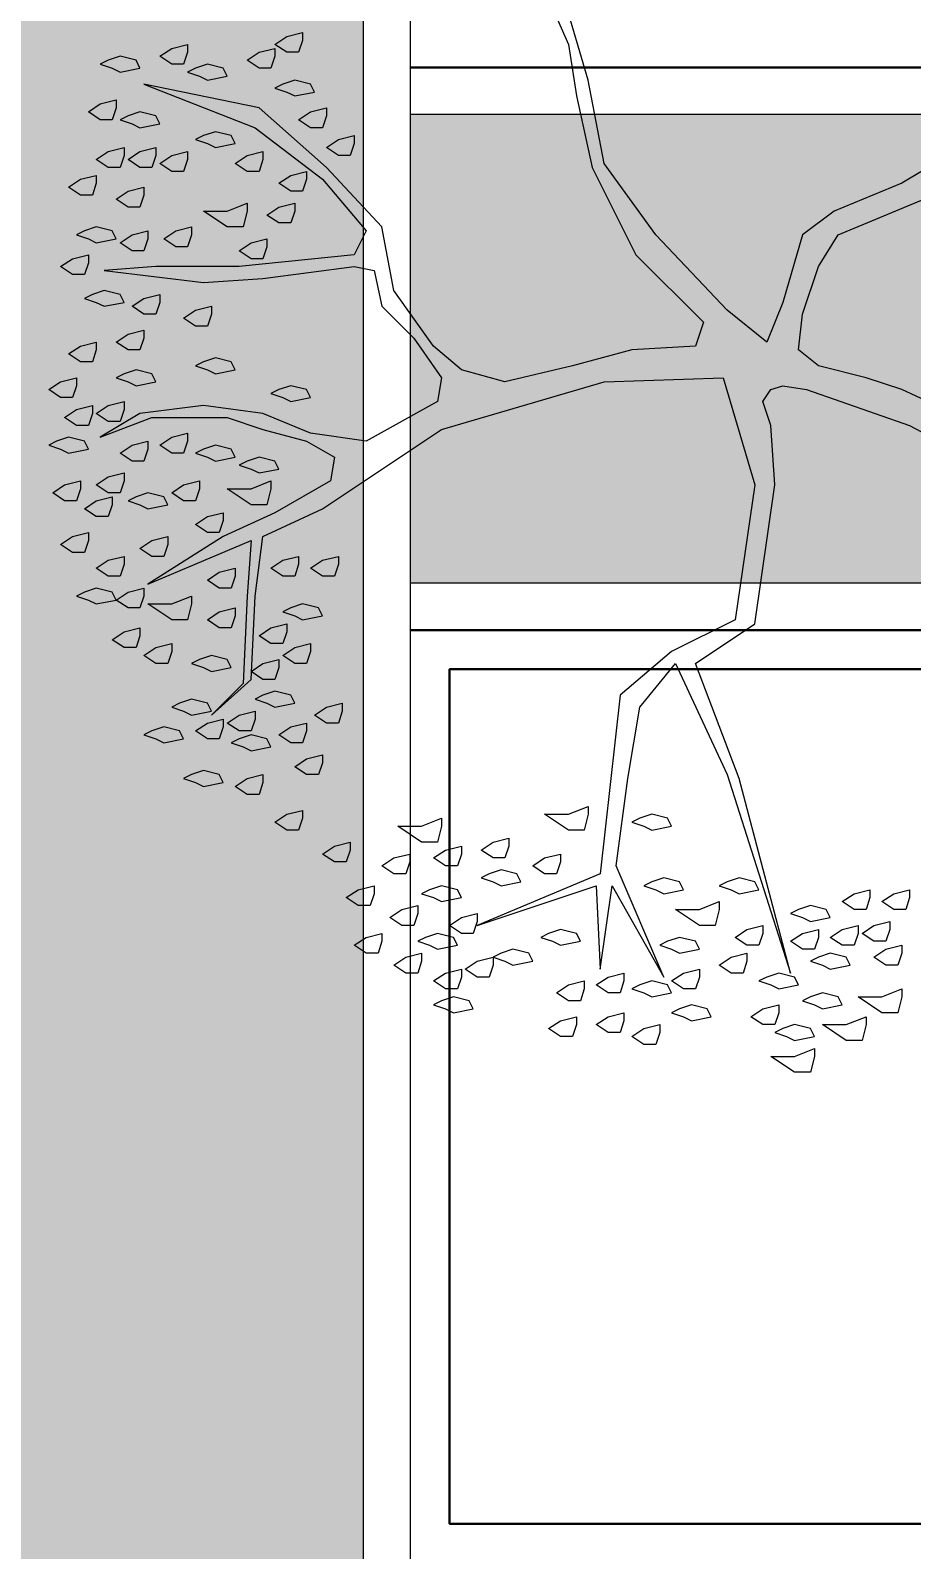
# Model space of a CAD drawing. Header units: millimetres. Extents: x 3006 to 6000, y 1661 to 3774.
# Drawn here: x 4733.035 to 4735.291, y 1900.518 to 1904.406 of the extents above; entities that cross this region are included whole.
import ezdxf

# ---------------------------------------------------------------- set-up
doc = ezdxf.new("R2010")
doc.units = ezdxf.units.MM
doc.header["$LTSCALE"] = 10
for name, color, linetype, lineweight in [('.20', 130, 'Continuous', 20), ('.30', 50, 'Continuous', 30), ('COTAS', 230, 'Continuous', 15), ('VEGETACION', 84, 'Continuous', 15)]:
    doc.layers.add(name, color=color, linetype=linetype, lineweight=lineweight)
doc.layers.add('.20 hachura', color=185, linetype='Continuous')
doc.styles.add('Texto Wilian', font='himalaya.ttf')
doc.dimstyles.new('Cota 1-200 Exter WMJ', dxfattribs={"dimtxt": 0.32, "dimasz": 0.13, "dimexe": 0.05, "dimexo": 0.3, "dimgap": 0.03, "dimtad": 1, "dimzin": 1, "dimtxsty": 'Texto Wilian', "dimblk": 'BOXFILLED', "dimcen": 0, "dimclrd": 230, "dimclre": 230, "dimclrt": 104, "dimazin": 0, "dimtfac": 1, "dimtix": 1, "dimtmove": 0, "dimatfit": 3, "dimfxl": 0.4, "dimfxlon": 1, "dimlwd": 20, "dimarcsym": 2})

# ---------------------------------------------------------------- blocks, each defined once
blk = doc.blocks.new('_BoxFilled')
at = {"color": 0, "linetype": 'ByBlock', "lineweight": -2}
blk.add_line((-0.5, 0), (-1, 0), dxfattribs=at)
at = {"color": 0, "linetype": 'ByBlock'}
blk.add_solid([(-0.5, 0.5), (0.5, 0.5), (-0.5, -0.5), (0.5, -0.5)], dxfattribs=at)
blk = doc.blocks.new('*D827')
at = {"layer": 'COTAS', "color": 230, "lineweight": -2, "ltscale": 10, "transparency": 16777216}
for p, q in [((4740.6899, 1932.7725), (4741.1399, 1932.7725)), ((4740.6899, 1832.7489), (4741.1399, 1832.7489))]:
    blk.add_line(p, q, dxfattribs=at)
at = {"layer": 'COTAS', "color": 230, "linetype": 'Continuous', "lineweight": 20, "ltscale": 10, "transparency": 16777216}
blk.add_line((4741.0899, 1832.8789), (4741.0899, 1932.6425), dxfattribs=at)
at = {"layer": 'Defpoints', "color": 0, "ltscale": 10, "transparency": 16777216}
for p in [(4739.9011, 1932.7725), (4741.0899, 1932.7725), (4734.4041, 1832.7489)]:
    blk.add_point(p, dxfattribs=at)
at = {"layer": 'COTAS', "color": 230, "lineweight": 20, "ltscale": 10, "transparency": 16777216, "xscale": 0.13, "yscale": 0.13, "zscale": 0.13}
for p, rotation in [((4741.0899, 1932.7725), 90), ((4741.0899, 1832.7489), 270)]:
    blk.add_blockref('_BoxFilled', p, dxfattribs=dict(at, rotation=rotation))
at = {"layer": 'COTAS', "color": 104, "ltscale": 10, "transparency": 16777216, "insert": (4740.8606, 1882.7607), "char_height": 0.32, "attachment_point": 5, "rotation": 90, "style": 'Texto Wilian'}
blk.add_mtext('100,02', dxfattribs=at)
blk = doc.blocks.new('*D828')
at = {"layer": 'COTAS', "color": 230, "lineweight": -2, "ltscale": 10, "transparency": 16777216}
for p, q in [((4742.1902, 1932.7725), (4742.6402, 1932.7725)), ((4742.1902, 1827.7489), (4742.6402, 1827.7489))]:
    blk.add_line(p, q, dxfattribs=at)
at = {"layer": 'COTAS', "color": 230, "linetype": 'Continuous', "lineweight": 20, "ltscale": 10, "transparency": 16777216}
blk.add_line((4742.5902, 1827.8789), (4742.5902, 1932.6425), dxfattribs=at)
at = {"layer": 'Defpoints', "color": 0, "ltscale": 10, "transparency": 16777216}
for p in [(4739.9011, 1932.7725), (4742.5902, 1932.7725), (4735.1541, 1827.7489)]:
    blk.add_point(p, dxfattribs=at)
at = {"layer": 'COTAS', "color": 230, "lineweight": 20, "ltscale": 10, "transparency": 16777216, "xscale": 0.13, "yscale": 0.13, "zscale": 0.13}
for p, rotation in [((4742.5902, 1932.7725), 90), ((4742.5902, 1827.7489), 270)]:
    blk.add_blockref('_BoxFilled', p, dxfattribs=dict(at, rotation=rotation))
at = {"layer": 'COTAS', "color": 104, "ltscale": 10, "transparency": 16777216, "insert": (4742.3609, 1880.2607), "char_height": 0.32, "attachment_point": 5, "rotation": 90, "style": 'Texto Wilian'}
blk.add_mtext('105,02', dxfattribs=at)
blk = doc.blocks.new('asfgjkosdfgiosdjfg')
at = {"layer": 'VEGETACION'}
for p, q in [((3.9398, 17.8859), (3.7762, 18.4381)), ((3.6944, 18.3972), (3.8376, 18.0699)), ((2.3239, 18.0699), (2.3853, 18.1109)), ((2.3853, 18.1109), (2.4671, 18.1313)), ((2.4671, 18.0904), (2.4466, 18.029)), ((2.4671, 18.1313), (2.4671, 18.0904)), ((1.7307, 18.0086), (1.7921, 18.0495)), ((1.7921, 18.0495), (1.8739, 18.0699)), ((1.8739, 18.029), (1.8534, 17.9677)), ((1.8739, 18.0699), (1.8739, 18.029)), ((2.1807, 17.9881), (2.2421, 18.029)), ((2.2421, 18.029), (2.3239, 18.0495)), ((2.3853, 18.029), (2.3239, 18.0699)), ((2.3239, 18.0495), (2.3239, 18.0086)), ((2.4466, 18.029), (2.3853, 18.029)), ((3.8376, 18.0699), (3.8785, 17.804)), ((1.4648, 17.9881), (1.4239, 17.9677)), ((1.4239, 17.9677), (1.4852, 17.9472)), ((1.5262, 18.0086), (1.4648, 17.9881)), ((1.4852, 17.9472), (1.5262, 17.9268)), ((1.608, 17.9881), (1.5262, 18.0086)), ((1.5262, 17.9268), (1.6284, 17.9472)), ((1.6284, 17.9472), (1.608, 17.9881)), ((1.7921, 17.9677), (1.7307, 18.0086)), ((1.8534, 17.9677), (1.7921, 17.9677)), ((1.9148, 17.9472), (1.8739, 17.9268)), ((1.9762, 17.9677), (1.9148, 17.9472)), ((2.058, 17.9472), (1.9762, 17.9677)), ((2.0784, 17.9063), (2.058, 17.9472)), ((2.2421, 17.9472), (2.1807, 17.9881)), ((2.3034, 17.9472), (2.2421, 17.9472)), ((2.3239, 18.0086), (2.3034, 17.9472)), ((1.6489, 17.8654), (2.2216, 17.6404)), ((2.2421, 17.7427), (1.6489, 17.8654)), ((1.8739, 17.9268), (1.9353, 17.9063)), ((1.9353, 17.9063), (1.9762, 17.8859)), ((1.9762, 17.8859), (2.0784, 17.9063)), ((2.3648, 17.8654), (2.3239, 17.8449)), ((2.4262, 17.8859), (2.3648, 17.8654)), ((2.508, 17.8654), (2.4262, 17.8859)), ((2.5284, 17.8245), (2.508, 17.8654)), ((4.0216, 17.4563), (3.9398, 17.8859)), ((1.4239, 17.7631), (1.5057, 17.7836)), ((1.5057, 17.7836), (1.5057, 17.7427)), ((2.3239, 17.8449), (2.3853, 17.8245)), ((2.3853, 17.8245), (2.4262, 17.804)), ((2.4262, 17.804), (2.5284, 17.8245)), ((3.8785, 17.804), (3.9603, 17.4359)), ((1.3625, 17.7222), (1.4239, 17.7631)), ((1.4239, 17.6813), (1.3625, 17.7222)), ((1.5057, 17.7427), (1.4852, 17.6813)), ((1.5671, 17.7018), (1.5262, 17.6813)), ((1.6284, 17.7222), (1.5671, 17.7018)), ((1.7102, 17.7018), (1.6284, 17.7222)), ((1.7307, 17.6609), (1.7102, 17.7018)), ((2.5898, 17.4359), (2.2421, 17.7427)), ((2.4466, 17.6813), (2.508, 17.7222)), ((2.508, 17.7222), (2.5898, 17.7427)), ((2.5898, 17.7018), (2.5694, 17.6404)), ((2.5898, 17.7427), (2.5898, 17.7018)), ((1.4852, 17.6813), (1.4239, 17.6813)), ((1.5262, 17.6813), (1.5875, 17.6609)), ((1.5875, 17.6609), (1.6284, 17.6404)), ((1.6284, 17.6404), (1.7307, 17.6609)), ((2.0171, 17.6199), (1.9557, 17.5995)), ((2.0989, 17.5995), (2.0171, 17.6199)), ((2.2216, 17.6404), (2.5694, 17.3745)), ((2.508, 17.6404), (2.4466, 17.6813)), ((2.5694, 17.6404), (2.508, 17.6404)), ((1.9557, 17.5995), (1.9148, 17.579)), ((1.9148, 17.579), (1.9762, 17.5586)), ((1.9762, 17.5586), (2.0171, 17.5381)), ((2.0171, 17.5381), (2.1193, 17.5586)), ((2.1193, 17.5586), (2.0989, 17.5995)), ((2.5898, 17.5381), (2.6512, 17.579)), ((2.6512, 17.579), (2.733, 17.5995)), ((2.733, 17.5586), (2.7125, 17.4972)), ((2.733, 17.5995), (2.733, 17.5586)), ((1.4034, 17.4768), (1.4648, 17.5177)), ((1.4648, 17.4359), (1.4034, 17.4768)), ((1.4648, 17.5177), (1.5466, 17.5381)), ((1.5466, 17.4972), (1.5262, 17.4359)), ((1.5466, 17.5381), (1.5466, 17.4972)), ((1.5671, 17.4768), (1.6284, 17.5177)), ((1.6284, 17.4359), (1.5671, 17.4768)), ((1.6284, 17.5177), (1.7102, 17.5381)), ((1.7102, 17.4972), (1.6898, 17.4359)), ((1.7102, 17.5381), (1.7102, 17.4972)), ((1.7307, 17.4563), (1.7921, 17.4972)), ((1.7921, 17.4972), (1.8739, 17.5177)), ((1.8739, 17.4768), (1.8534, 17.4154)), ((1.8739, 17.5177), (1.8739, 17.4768)), ((2.1193, 17.4563), (2.1807, 17.4972)), ((2.1807, 17.4972), (2.2625, 17.5177)), ((2.2625, 17.4768), (2.2421, 17.4154)), ((2.2625, 17.5177), (2.2625, 17.4768)), ((2.6512, 17.4972), (2.5898, 17.5381)), ((2.7125, 17.4972), (2.6512, 17.4972)), ((5.8626, 17.5381), (5.5558, 17.354)), ((1.3216, 17.3745), (1.4034, 17.3949)), ((1.4034, 17.3949), (1.4034, 17.354)), ((1.5262, 17.4359), (1.4648, 17.4359)), ((1.6898, 17.4359), (1.6284, 17.4359)), ((1.7921, 17.4154), (1.7307, 17.4563)), ((1.8534, 17.4154), (1.7921, 17.4154)), ((2.1807, 17.4154), (2.1193, 17.4563)), ((2.2421, 17.4154), (2.1807, 17.4154)), ((2.3443, 17.354), (2.4057, 17.3949)), ((2.4057, 17.3949), (2.4875, 17.4154)), ((2.4875, 17.4154), (2.4875, 17.3745)), ((2.8762, 17.129), (2.5898, 17.4359)), ((3.9603, 17.4359), (4.1853, 16.9859)), ((4.2876, 17.0881), (4.0216, 17.4563)), ((1.2602, 17.3336), (1.3216, 17.3745)), ((1.3216, 17.2927), (1.2602, 17.3336)), ((1.4034, 17.354), (1.383, 17.2927)), ((1.5057, 17.2722), (1.5671, 17.3131)), ((1.5671, 17.3131), (1.6489, 17.3336)), ((1.6489, 17.3336), (1.6489, 17.2927)), ((2.4057, 17.3131), (2.3443, 17.354)), ((2.4671, 17.3131), (2.4057, 17.3131)), ((2.4875, 17.3745), (2.4671, 17.3131)), ((2.5694, 17.3745), (2.7944, 17.1086)), ((5.5558, 17.354), (5.208, 17.2109)), ((1.383, 17.2927), (1.3216, 17.2927)), ((1.5671, 17.2313), (1.5057, 17.2722)), ((1.6284, 17.2313), (1.5671, 17.2313)), ((1.6489, 17.2927), (1.6284, 17.2313)), ((2.0784, 17.2109), (2.1807, 17.2518)), ((2.1807, 17.2518), (2.1807, 17.2109)), ((2.283, 17.1904), (2.3443, 17.2313)), ((2.3443, 17.2313), (2.4262, 17.2518)), ((2.4262, 17.2518), (2.4262, 17.2109)), ((5.2285, 17.0881), (5.7194, 17.2927)), ((1.9557, 17.2109), (2.0784, 17.2109)), ((2.0784, 17.129), (1.9557, 17.2109)), ((2.1807, 17.2109), (2.1603, 17.129)), ((2.3443, 17.1495), (2.283, 17.1904)), ((2.4057, 17.1495), (2.3443, 17.1495)), ((2.4262, 17.2109), (2.4057, 17.1495)), ((5.208, 17.2109), (5.0444, 17.0881)), ((1.3421, 17.1086), (1.3012, 17.0881)), ((1.3012, 17.0881), (1.3625, 17.0677)), ((1.4034, 17.129), (1.3421, 17.1086)), ((1.4852, 17.1086), (1.4034, 17.129)), ((1.5057, 17.0677), (1.4852, 17.1086)), ((1.5262, 17.0472), (1.5875, 17.0881)), ((1.5875, 17.0881), (1.6693, 17.1086)), ((1.6693, 17.1086), (1.6693, 17.0677)), ((1.7512, 17.0677), (1.8125, 17.1086)), ((1.8125, 17.1086), (1.8943, 17.129)), ((1.8943, 17.0881), (1.8739, 17.0268)), ((1.8943, 17.129), (1.8943, 17.0881)), ((2.1603, 17.129), (2.0784, 17.129)), ((2.7944, 17.1086), (2.733, 16.9859)), ((2.9375, 16.8018), (2.8762, 17.129)), ((4.6557, 16.6995), (4.2876, 17.0881)), ((5.0444, 17.0881), (4.9421, 16.7404)), ((5.1262, 16.9245), (5.2285, 17.0881)), ((1.3625, 17.0677), (1.4034, 17.0472)), ((1.4034, 17.0472), (1.5057, 17.0677)), ((1.5875, 17.0063), (1.5262, 17.0472)), ((1.6489, 17.0063), (1.5875, 17.0063)), ((1.6693, 17.0677), (1.6489, 17.0063)), ((1.8125, 17.0268), (1.7512, 17.0677)), ((1.8739, 17.0268), (1.8125, 17.0268)), ((2.1398, 17.0063), (2.2012, 17.0472)), ((2.2012, 16.9654), (2.1398, 17.0063)), ((2.2012, 17.0472), (2.283, 17.0677)), ((2.283, 17.0268), (2.2625, 16.9654)), ((2.283, 17.0677), (2.283, 17.0268)), ((1.2193, 16.9245), (1.2807, 16.9654)), ((1.2807, 16.8836), (1.2193, 16.9245)), ((1.2807, 16.9654), (1.3625, 16.9859)), ((1.3625, 16.9449), (1.3421, 16.8836)), ((1.3625, 16.9859), (1.3625, 16.9449)), ((1.7102, 16.9245), (1.4443, 16.904)), ((2.1398, 16.9245), (1.7102, 16.9245)), ((2.733, 16.9859), (2.1398, 16.9245)), ((2.2625, 16.9654), (2.2012, 16.9654)), ((2.2625, 16.8631), (2.733, 16.9245)), ((2.733, 16.9245), (2.8353, 16.904)), ((4.1853, 16.9859), (4.533, 16.6381)), ((5.0444, 16.679), (5.1262, 16.9245)), ((1.3421, 16.8836), (1.2807, 16.8836)), ((1.4443, 16.904), (1.9557, 16.8427)), ((1.9557, 16.8427), (2.2625, 16.8631)), ((2.8353, 16.904), (2.8762, 16.7199)), ((1.383, 16.7813), (1.3421, 16.7609)), ((1.3421, 16.7609), (1.4034, 16.7404)), ((1.4443, 16.8018), (1.383, 16.7813)), ((1.5262, 16.7813), (1.4443, 16.8018)), ((1.5466, 16.7404), (1.5262, 16.7813)), ((1.5875, 16.7199), (1.6489, 16.7609)), ((1.6489, 16.7609), (1.7307, 16.7813)), ((1.7307, 16.7813), (1.7307, 16.7404)), ((3.1421, 16.5154), (2.9375, 16.8018)), ((1.4034, 16.7404), (1.4443, 16.7199)), ((1.4443, 16.7199), (1.5466, 16.7404)), ((1.6489, 16.679), (1.5875, 16.7199)), ((1.7102, 16.679), (1.6489, 16.679)), ((1.7307, 16.7404), (1.7102, 16.679)), ((1.8534, 16.6586), (1.9148, 16.6995)), ((1.9148, 16.6995), (1.9966, 16.7199)), ((1.9966, 16.679), (1.9762, 16.6177)), ((1.9966, 16.7199), (1.9966, 16.679)), ((2.8762, 16.7199), (3.0398, 16.5563)), ((4.8603, 16.5359), (4.6557, 16.6995)), ((4.9421, 16.7404), (4.8603, 16.5359)), ((5.0239, 16.4949), (5.0444, 16.679)), ((1.9148, 16.6177), (1.8534, 16.6586)), ((1.9762, 16.6177), (1.9148, 16.6177)), ((4.533, 16.6381), (4.4921, 16.5154)), ((1.3216, 16.5154), (1.4034, 16.5359)), ((1.4034, 16.5359), (1.4034, 16.4949)), ((1.5057, 16.5359), (1.5671, 16.5768)), ((1.5671, 16.4949), (1.5057, 16.5359)), ((1.5671, 16.5768), (1.6489, 16.5972)), ((1.6489, 16.5563), (1.6284, 16.4949)), ((1.6489, 16.5972), (1.6489, 16.5563)), ((3.0398, 16.5563), (3.183, 16.3518)), ((1.2602, 16.4745), (1.3216, 16.5154)), ((1.3216, 16.4336), (1.2602, 16.4745)), ((1.4034, 16.4949), (1.383, 16.4336)), ((1.6284, 16.4949), (1.5671, 16.4949)), ((2.0171, 16.454), (1.9557, 16.4336)), ((2.0989, 16.4336), (2.0171, 16.454)), ((3.2853, 16.3927), (3.1421, 16.5154)), ((4.1648, 16.4949), (3.858, 16.4131)), ((4.4921, 16.5154), (4.1648, 16.4949)), ((5.1262, 16.4131), (5.0239, 16.4949)), ((1.383, 16.4336), (1.3216, 16.4336)), ((1.5466, 16.3722), (1.5057, 16.3518)), ((1.608, 16.3927), (1.5466, 16.3722)), ((1.6898, 16.3722), (1.608, 16.3927)), ((1.7102, 16.3313), (1.6898, 16.3722)), ((1.9557, 16.4336), (1.9148, 16.4131)), ((1.9148, 16.4131), (1.9762, 16.3927)), ((1.9762, 16.3927), (2.0171, 16.3722)), ((2.0171, 16.3722), (2.1193, 16.3927)), ((2.1193, 16.3927), (2.0989, 16.4336)), ((3.5103, 16.3313), (3.2853, 16.3927)), ((3.858, 16.4131), (3.5103, 16.3313)), ((5.3717, 16.3518), (5.1262, 16.4131)), ((1.158, 16.2904), (1.2193, 16.3313)), ((1.2193, 16.2495), (1.158, 16.2904)), ((1.2193, 16.3313), (1.3012, 16.3518)), ((1.3012, 16.3109), (1.2807, 16.2495)), ((1.3012, 16.3518), (1.3012, 16.3109)), ((1.5057, 16.3518), (1.5671, 16.3313)), ((1.5671, 16.3313), (1.608, 16.3109)), ((1.608, 16.3109), (1.7102, 16.3313)), ((2.3443, 16.2904), (2.3034, 16.2699)), ((2.4057, 16.3109), (2.3443, 16.2904)), ((2.4875, 16.2904), (2.4057, 16.3109)), ((2.508, 16.2495), (2.4875, 16.2904)), ((3.183, 16.3518), (3.1625, 16.229)), ((3.183, 16.0859), (4.0216, 16.3313)), ((4.0216, 16.3313), (4.6353, 16.3518)), ((4.6353, 16.3518), (4.7989, 15.7995)), ((4.8398, 16.229), (4.8808, 16.2904)), ((4.8808, 16.2904), (4.9421, 16.3109)), ((4.9421, 16.3109), (5.0648, 16.2904)), ((5.0648, 16.2904), (5.5967, 16.1063)), ((5.5558, 16.2904), (5.3717, 16.3518)), ((5.8217, 16.1677), (5.5558, 16.2904)), ((1.2807, 16.2495), (1.2193, 16.2495)), ((1.3012, 16.1881), (1.383, 16.2086)), ((1.383, 16.2086), (1.383, 16.1677)), ((1.4034, 16.1677), (1.4648, 16.2086)), ((1.4648, 16.2086), (1.5466, 16.229)), ((1.5466, 16.229), (1.5466, 16.1881)), ((1.9557, 16.2086), (1.6284, 16.1677)), ((2.2625, 16.1677), (1.9557, 16.2086)), ((2.3034, 16.2699), (2.3648, 16.2495)), ((2.3648, 16.2495), (2.4057, 16.229)), ((2.4057, 16.229), (2.508, 16.2495)), ((3.1625, 16.229), (2.7944, 16.0245)), ((4.8808, 16.1063), (4.8398, 16.229)), ((1.2398, 16.1472), (1.3012, 16.1881)), ((1.3012, 16.1063), (1.2398, 16.1472)), ((1.383, 16.1677), (1.3625, 16.1063)), ((1.4648, 16.1268), (1.4034, 16.1677)), ((1.6284, 16.1677), (1.4239, 16.0449)), ((1.4239, 16.0449), (1.6898, 16.1472)), ((1.5466, 16.1881), (1.5262, 16.1268)), ((1.6898, 16.1472), (2.0784, 16.1472)), ((2.0784, 16.1472), (2.2625, 16.0859)), ((2.508, 16.0654), (2.2625, 16.1677)), ((1.3625, 16.1063), (1.3012, 16.1063)), ((1.5262, 16.1268), (1.4648, 16.1268)), ((1.7921, 16.0449), (1.8739, 16.0654)), ((1.8739, 16.0654), (1.8739, 16.0245)), ((2.2625, 16.0859), (2.4875, 16.0245)), ((2.7944, 16.0245), (2.508, 16.0654)), ((2.5694, 15.6768), (3.183, 16.0859)), ((4.9012, 15.7995), (4.8808, 16.1063)), ((5.5967, 16.1063), (5.9035, 15.9427)), ((1.1989, 16.0245), (1.158, 16.004)), ((1.158, 16.004), (1.2193, 15.9836)), ((1.2602, 16.0449), (1.1989, 16.0245)), ((1.2193, 15.9836), (1.2602, 15.9631)), ((1.3421, 16.0245), (1.2602, 16.0449)), ((1.2602, 15.9631), (1.3625, 15.9836)), ((1.3625, 15.9836), (1.3421, 16.0245)), ((1.5262, 15.9631), (1.5875, 16.004)), ((1.5875, 16.004), (1.6693, 16.0245)), ((1.6693, 15.9836), (1.6489, 15.9222)), ((1.6693, 16.0245), (1.6693, 15.9836)), ((1.7307, 16.004), (1.7921, 16.0449)), ((1.7921, 15.9631), (1.7307, 16.004)), ((1.8739, 16.0245), (1.8534, 15.9631)), ((1.9557, 15.9836), (1.9148, 15.9631)), ((2.0171, 16.004), (1.9557, 15.9836)), ((2.0989, 15.9836), (2.0171, 16.004)), ((2.1193, 15.9427), (2.0989, 15.9836)), ((2.4875, 16.0245), (2.6307, 15.9427)), ((1.5875, 15.9222), (1.5262, 15.9631)), ((1.6489, 15.9222), (1.5875, 15.9222)), ((1.8534, 15.9631), (1.7921, 15.9631)), ((1.9148, 15.9631), (1.9762, 15.9427)), ((1.9762, 15.9427), (2.0171, 15.9222)), ((2.0171, 15.9222), (2.1193, 15.9427)), ((2.1807, 15.9222), (2.1398, 15.9018)), ((2.1398, 15.9018), (2.2012, 15.8813)), ((2.2421, 15.9427), (2.1807, 15.9222)), ((2.3239, 15.9222), (2.2421, 15.9427)), ((2.3443, 15.8813), (2.3239, 15.9222)), ((2.6307, 15.9427), (2.6103, 15.8199)), ((1.2398, 15.7995), (1.3216, 15.8199)), ((1.3216, 15.8199), (1.3216, 15.779)), ((1.4034, 15.7995), (1.4648, 15.8404)), ((1.4648, 15.8404), (1.5466, 15.8609)), ((1.5466, 15.8199), (1.5262, 15.7586)), ((1.5466, 15.8609), (1.5466, 15.8199)), ((1.8534, 15.7995), (1.9353, 15.8199)), ((1.9353, 15.8199), (1.9353, 15.779)), ((2.2012, 15.8813), (2.2421, 15.8609)), ((2.2012, 15.779), (2.3034, 15.8199)), ((2.2421, 15.8609), (2.3443, 15.8813)), ((2.3034, 15.8199), (2.3034, 15.779)), ((2.6103, 15.8199), (2.3239, 15.6563)), ((1.1784, 15.7586), (1.2398, 15.7995)), ((1.2398, 15.7177), (1.1784, 15.7586)), ((1.3216, 15.779), (1.3012, 15.7177)), ((1.4648, 15.7586), (1.4034, 15.7995)), ((1.5262, 15.7586), (1.4648, 15.7586)), ((1.6693, 15.7586), (1.608, 15.7381)), ((1.7512, 15.7381), (1.6693, 15.7586)), ((1.7921, 15.7586), (1.8534, 15.7995)), ((1.8534, 15.7177), (1.7921, 15.7586)), ((1.9353, 15.779), (1.9148, 15.7177)), ((2.0784, 15.779), (2.2012, 15.779)), ((2.2012, 15.6972), (2.0784, 15.779)), ((2.3034, 15.779), (2.283, 15.6972)), ((4.7989, 15.7995), (4.6967, 15.104)), ((4.7989, 15.0836), (4.9012, 15.7995)), ((1.3012, 15.7177), (1.2398, 15.7177)), ((1.3421, 15.6768), (1.4034, 15.7177)), ((1.4034, 15.6359), (1.3421, 15.6768)), ((1.4034, 15.7177), (1.4852, 15.7381)), ((1.4852, 15.6972), (1.4648, 15.6359)), ((1.4852, 15.7381), (1.4852, 15.6972)), ((1.608, 15.7381), (1.5671, 15.7177)), ((1.5671, 15.7177), (1.6284, 15.6972)), ((1.6284, 15.6972), (1.6693, 15.6768)), ((1.6693, 15.6768), (1.7716, 15.6972)), ((1.7716, 15.6972), (1.7512, 15.7381)), ((1.9148, 15.7177), (1.8534, 15.7177)), ((2.283, 15.6972), (2.2012, 15.6972)), ((2.2625, 15.5336), (2.5694, 15.6768)), ((1.4648, 15.6359), (1.4034, 15.6359)), ((1.9148, 15.5949), (1.9762, 15.6359)), ((1.9762, 15.554), (1.9148, 15.5949)), ((1.9762, 15.6359), (2.058, 15.6563)), ((2.058, 15.6154), (2.0375, 15.554)), ((2.3239, 15.6563), (2.058, 15.5336)), ((2.058, 15.6563), (2.058, 15.6154)), ((1.2193, 15.4927), (1.2807, 15.5336)), ((1.2807, 15.5336), (1.3625, 15.554)), ((1.3625, 15.5131), (1.3421, 15.4518)), ((1.3625, 15.554), (1.3625, 15.5131)), ((1.6284, 15.4722), (1.6898, 15.5131)), ((2.058, 15.5336), (1.6693, 15.2881)), ((1.6693, 15.2881), (2.2012, 15.5131)), ((1.6898, 15.5131), (1.7716, 15.5336)), ((1.7716, 15.5336), (1.7716, 15.4927)), ((2.0375, 15.554), (1.9762, 15.554)), ((2.2012, 15.5131), (2.1807, 15.2268)), ((2.2216, 15.2268), (2.2625, 15.5336)), ((1.2807, 15.4518), (1.2193, 15.4927)), ((1.3421, 15.4518), (1.2807, 15.4518)), ((1.4648, 15.4109), (1.5466, 15.4313)), ((1.5466, 15.4313), (1.5466, 15.3904)), ((1.6898, 15.4313), (1.6284, 15.4722)), ((1.7512, 15.4313), (1.6898, 15.4313)), ((1.7716, 15.4927), (1.7512, 15.4313)), ((2.3648, 15.4109), (2.4466, 15.4313)), ((2.4466, 15.4313), (2.4466, 15.3904)), ((2.5694, 15.4109), (2.6512, 15.4313)), ((2.6512, 15.4313), (2.6512, 15.3904)), ((1.4034, 15.3699), (1.4648, 15.4109)), ((1.4648, 15.329), (1.4034, 15.3699)), ((1.5466, 15.3904), (1.5262, 15.329)), ((1.9762, 15.3086), (2.0375, 15.3495)), ((2.0375, 15.3495), (2.1193, 15.3699)), ((2.1193, 15.3699), (2.1193, 15.329)), ((2.3034, 15.3699), (2.3648, 15.4109)), ((2.3648, 15.329), (2.3034, 15.3699)), ((2.4466, 15.3904), (2.4262, 15.329)), ((2.508, 15.3699), (2.5694, 15.4109)), ((2.5694, 15.329), (2.508, 15.3699)), ((2.6512, 15.3904), (2.6307, 15.329)), ((1.5262, 15.329), (1.4648, 15.329)), ((2.0375, 15.2677), (1.9762, 15.3086)), ((2.1193, 15.329), (2.0989, 15.2677)), ((2.4262, 15.329), (2.3648, 15.329)), ((2.6307, 15.329), (2.5694, 15.329)), ((1.3421, 15.2472), (1.3012, 15.2268)), ((1.3012, 15.2268), (1.3625, 15.2063)), ((1.4034, 15.2677), (1.3421, 15.2472)), ((1.3625, 15.2063), (1.4034, 15.1859)), ((1.4852, 15.2472), (1.4034, 15.2677)), ((1.4034, 15.1859), (1.5057, 15.2063)), ((1.5057, 15.2063), (1.4852, 15.2472)), ((1.5057, 15.2063), (1.5671, 15.2472)), ((1.5671, 15.1654), (1.5057, 15.2063)), ((1.5671, 15.2472), (1.6489, 15.2677)), ((1.6489, 15.2268), (1.6284, 15.1654)), ((1.6489, 15.2677), (1.6489, 15.2268)), ((1.7921, 15.1859), (1.8943, 15.2268)), ((1.8943, 15.2268), (1.8943, 15.1859)), ((2.0989, 15.2677), (2.0375, 15.2677)), ((2.1807, 15.2268), (2.1603, 14.7768)), ((2.2012, 14.7972), (2.2216, 15.2268)), ((1.6284, 15.1654), (1.5671, 15.1654)), ((1.7921, 15.104), (1.6693, 15.1859)), ((1.6693, 15.1859), (1.7921, 15.1859)), ((1.8943, 15.1859), (1.8739, 15.104)), ((1.9762, 15.104), (2.0375, 15.145)), ((2.0375, 15.145), (2.1193, 15.1654)), ((2.1193, 15.1245), (2.0989, 15.0631)), ((2.1193, 15.1654), (2.1193, 15.1245)), ((2.4057, 15.1654), (2.3648, 15.145)), ((2.3648, 15.145), (2.4262, 15.1245)), ((2.4671, 15.1859), (2.4057, 15.1654)), ((2.4262, 15.1245), (2.4671, 15.104)), ((2.5489, 15.1654), (2.4671, 15.1859)), ((2.4671, 15.104), (2.5694, 15.1245)), ((2.5694, 15.1245), (2.5489, 15.1654)), ((1.4852, 15.0018), (1.5466, 15.0427)), ((1.5466, 15.0427), (1.6284, 15.0631)), ((1.6284, 15.0631), (1.6284, 15.0222)), ((1.8739, 15.104), (1.7921, 15.104)), ((2.0375, 15.0631), (1.9762, 15.104)), ((2.0989, 15.0631), (2.0375, 15.0631)), ((2.2421, 15.0222), (2.3034, 15.0631)), ((2.3034, 15.0631), (2.3853, 15.0836)), ((2.3853, 15.0427), (2.3648, 14.9813)), ((2.3853, 15.0836), (2.3853, 15.0427)), ((4.6967, 15.104), (4.3694, 14.9404)), ((4.4921, 14.879), (4.7989, 15.0836)), ((1.5466, 14.9609), (1.4852, 15.0018)), ((1.608, 14.9609), (1.5466, 14.9609)), ((1.6284, 15.0222), (1.608, 14.9609)), ((1.6489, 14.92), (1.7102, 14.9609)), ((1.7102, 14.9609), (1.7921, 14.9813)), ((1.7921, 14.9813), (1.7921, 14.9404)), ((2.3034, 14.9813), (2.2421, 15.0222)), ((2.3648, 14.9813), (2.3034, 14.9813)), ((2.3648, 14.92), (2.4262, 14.9609)), ((2.4262, 14.9609), (2.508, 14.9813)), ((2.508, 14.9813), (2.508, 14.9404)), ((1.7102, 14.879), (1.6489, 14.92)), ((1.7716, 14.879), (1.7102, 14.879)), ((1.7921, 14.9404), (1.7716, 14.879)), ((1.9353, 14.8995), (1.8943, 14.879)), ((1.8943, 14.879), (1.9557, 14.8586)), ((1.9966, 14.92), (1.9353, 14.8995)), ((2.0784, 14.8995), (1.9966, 14.92)), ((2.0989, 14.8586), (2.0784, 14.8995)), ((2.2012, 14.8381), (2.2625, 14.879)), ((2.2625, 14.879), (2.3443, 14.8995)), ((2.3443, 14.8995), (2.3443, 14.8586)), ((2.4262, 14.879), (2.3648, 14.92)), ((2.4875, 14.879), (2.4262, 14.879)), ((2.508, 14.9404), (2.4875, 14.879)), ((4.3694, 14.9404), (4.1035, 14.7154)), ((4.2057, 14.654), (4.3898, 14.879)), ((4.3898, 14.879), (4.6557, 14.3063)), ((4.7171, 14.2859), (4.4921, 14.879)), ((1.9557, 14.8586), (1.9966, 14.8381)), ((1.9966, 14.8381), (2.0989, 14.8586)), ((2.2625, 14.7972), (2.2012, 14.8381)), ((2.3443, 14.8586), (2.3239, 14.7972)), ((1.9966, 14.6131), (2.2012, 14.7972)), ((2.1603, 14.7768), (1.9966, 14.6131)), ((2.3239, 14.7972), (2.2625, 14.7972)), ((2.3239, 14.7359), (2.2625, 14.7154)), ((2.4057, 14.7154), (2.3239, 14.7359)), ((1.833, 14.6745), (1.7921, 14.654)), ((1.7921, 14.654), (1.8534, 14.6336)), ((1.8943, 14.695), (1.833, 14.6745)), ((1.9762, 14.6745), (1.8943, 14.695)), ((1.9966, 14.6336), (1.9762, 14.6745)), ((2.2625, 14.7154), (2.2216, 14.695)), ((2.2216, 14.695), (2.283, 14.6745)), ((2.283, 14.6745), (2.3239, 14.654)), ((2.3239, 14.654), (2.4262, 14.6745)), ((2.4262, 14.6745), (2.4057, 14.7154)), ((2.5284, 14.6131), (2.5898, 14.654)), ((2.5898, 14.654), (2.6716, 14.6745)), ((2.6716, 14.6745), (2.6716, 14.6336)), ((4.1035, 14.7154), (4.0012, 13.795)), ((4.1444, 14.2859), (4.2057, 14.654)), ((1.8534, 14.6336), (1.8943, 14.6131)), ((1.8943, 14.6131), (1.9966, 14.6336)), ((1.9148, 14.5313), (1.9762, 14.5722)), ((1.9762, 14.5722), (2.058, 14.5927)), ((2.058, 14.5927), (2.058, 14.5518)), ((2.0784, 14.5722), (2.1398, 14.6131)), ((2.1398, 14.5313), (2.0784, 14.5722)), ((2.1398, 14.6131), (2.2216, 14.6336)), ((2.2216, 14.5927), (2.2012, 14.5313)), ((2.2216, 14.6336), (2.2216, 14.5927)), ((2.4057, 14.5518), (2.4875, 14.5722)), ((2.4875, 14.5722), (2.4875, 14.5313)), ((2.5898, 14.5722), (2.5284, 14.6131)), ((2.6512, 14.5722), (2.5898, 14.5722)), ((2.6716, 14.6336), (2.6512, 14.5722)), ((1.6898, 14.5313), (1.6489, 14.5109)), ((1.6489, 14.5109), (1.7102, 14.4904)), ((1.7512, 14.5518), (1.6898, 14.5313)), ((1.7102, 14.4904), (1.7512, 14.47)), ((1.833, 14.5313), (1.7512, 14.5518)), ((1.7512, 14.47), (1.8534, 14.4904)), ((1.8534, 14.4904), (1.833, 14.5313)), ((1.9762, 14.4904), (1.9148, 14.5313)), ((2.0375, 14.4904), (1.9762, 14.4904)), ((2.058, 14.5518), (2.0375, 14.4904)), ((2.1398, 14.4904), (2.0989, 14.47)), ((2.2012, 14.5313), (2.1398, 14.5313)), ((2.2012, 14.5109), (2.1398, 14.4904)), ((2.283, 14.4904), (2.2012, 14.5109)), ((2.3034, 14.4495), (2.283, 14.4904)), ((2.3443, 14.5109), (2.4057, 14.5518)), ((2.4057, 14.47), (2.3443, 14.5109)), ((2.4875, 14.5313), (2.4671, 14.47)), ((2.0989, 14.47), (2.1603, 14.4495)), ((2.1603, 14.4495), (2.2012, 14.429)), ((2.2012, 14.429), (2.3034, 14.4495)), ((2.4671, 14.47), (2.4057, 14.47)), ((2.4875, 14.3881), (2.5694, 14.4086)), ((2.5694, 14.4086), (2.5694, 14.3677)), ((2.4262, 14.3472), (2.4875, 14.3881)), ((2.4875, 14.3063), (2.4262, 14.3472)), ((2.5694, 14.3677), (2.5489, 14.3063)), ((1.8943, 14.3063), (1.8534, 14.2859)), ((1.8534, 14.2859), (1.9148, 14.2654)), ((1.9557, 14.3268), (1.8943, 14.3063)), ((1.9148, 14.2654), (1.9557, 14.245)), ((2.0375, 14.3063), (1.9557, 14.3268)), ((1.9557, 14.245), (2.058, 14.2654)), ((2.058, 14.2654), (2.0375, 14.3063)), ((2.1193, 14.245), (2.1807, 14.2859)), ((2.1807, 14.2859), (2.2625, 14.3063)), ((2.2625, 14.2654), (2.2421, 14.204)), ((2.2625, 14.3063), (2.2625, 14.2654)), ((2.5489, 14.3063), (2.4875, 14.3063)), ((4.083, 13.8359), (4.1444, 14.2859)), ((4.6557, 14.3063), (4.983, 13.2836)), ((4.983, 13.2836), (4.7171, 14.2859)), ((2.1807, 14.204), (2.1193, 14.245)), ((2.2421, 14.204), (2.1807, 14.204)), ((2.3239, 14.0609), (2.3853, 14.1018)), ((2.3853, 14.1018), (2.4671, 14.1222)), ((2.4671, 14.1222), (2.4671, 14.0813)), ((3.7148, 14.1018), (3.8376, 14.1018)), ((3.8376, 14.02), (3.7148, 14.1018)), ((3.8376, 14.1018), (3.9398, 14.1427)), ((3.9398, 14.1018), (3.9194, 14.02)), ((3.9398, 14.1427), (3.9398, 14.1018)), ((4.2671, 14.1018), (4.2057, 14.0813)), ((4.3489, 14.0813), (4.2671, 14.1018)), ((2.3853, 14.02), (2.3239, 14.0609)), ((2.4466, 14.02), (2.3853, 14.02)), ((2.4671, 14.0813), (2.4466, 14.02)), ((2.958, 14.0404), (3.0807, 14.0404)), ((3.0807, 13.9586), (2.958, 14.0404)), ((3.0807, 14.0404), (3.183, 14.0813)), ((3.183, 14.0404), (3.1625, 13.9586)), ((3.183, 14.0813), (3.183, 14.0404)), ((3.9194, 14.02), (3.8376, 14.02)), ((4.2057, 14.0813), (4.1648, 14.0609)), ((4.1648, 14.0609), (4.2262, 14.0404)), ((4.2262, 14.0404), (4.2671, 14.02)), ((4.2671, 14.02), (4.3694, 14.0404)), ((4.3694, 14.0404), (4.3489, 14.0813)), ((2.5694, 13.8972), (2.6307, 13.9381)), ((2.6307, 13.9381), (2.7125, 13.9586)), ((2.7125, 13.9586), (2.7125, 13.9177)), ((3.1625, 13.9586), (3.0807, 13.9586)), ((3.2035, 13.9177), (3.2853, 13.9381)), ((3.2853, 13.9381), (3.2853, 13.8972)), ((3.3875, 13.9177), (3.4489, 13.9586)), ((3.4489, 13.9586), (3.5307, 13.979)), ((3.5307, 13.9381), (3.5103, 13.8768)), ((3.5307, 13.979), (3.5307, 13.9381)), ((2.6307, 13.8563), (2.5694, 13.8972)), ((2.7125, 13.9177), (2.6921, 13.8563)), ((2.8762, 13.8359), (2.9375, 13.8768)), ((2.9375, 13.8768), (3.0194, 13.8972)), ((3.0194, 13.8972), (3.0194, 13.8563)), ((3.1421, 13.8768), (3.2035, 13.9177)), ((3.2035, 13.8359), (3.1421, 13.8768)), ((3.2853, 13.8972), (3.2648, 13.8359)), ((3.4489, 13.8768), (3.3875, 13.9177)), ((3.5103, 13.8768), (3.4489, 13.8768)), ((3.6535, 13.8359), (3.7148, 13.8768)), ((3.7148, 13.8768), (3.7966, 13.8972)), ((3.7966, 13.8972), (3.7966, 13.8563)), ((2.6921, 13.8563), (2.6307, 13.8563)), ((2.9375, 13.795), (2.8762, 13.8359)), ((2.9989, 13.795), (2.9375, 13.795)), ((3.0194, 13.8563), (2.9989, 13.795)), ((3.2648, 13.8359), (3.2035, 13.8359)), ((4.0012, 13.795), (3.3671, 13.529)), ((3.4285, 13.795), (3.3875, 13.7745)), ((3.4898, 13.8154), (3.4285, 13.795)), ((3.5716, 13.795), (3.4898, 13.8154)), ((3.5921, 13.754), (3.5716, 13.795)), ((3.7148, 13.795), (3.6535, 13.8359)), ((3.7762, 13.795), (3.7148, 13.795)), ((3.7966, 13.8563), (3.7762, 13.795)), ((4.3285, 13.2631), (4.083, 13.8359)), ((2.6921, 13.6722), (2.7534, 13.7131)), ((2.7534, 13.7131), (2.8353, 13.7336)), ((2.8353, 13.7336), (2.8353, 13.6927)), ((3.1216, 13.7131), (3.0807, 13.6927)), ((3.183, 13.7336), (3.1216, 13.7131)), ((3.2648, 13.7131), (3.183, 13.7336)), ((3.2853, 13.6722), (3.2648, 13.7131)), ((3.3671, 13.529), (3.9807, 13.7336)), ((3.3875, 13.7745), (3.4489, 13.754)), ((3.4489, 13.754), (3.4898, 13.7336)), ((3.4898, 13.7336), (3.5921, 13.754)), ((3.9807, 13.7336), (4.0012, 13.304)), ((4.0012, 13.304), (4.0626, 13.7336)), ((4.0626, 13.7336), (4.3285, 13.2631)), ((4.2671, 13.754), (4.2262, 13.7336)), ((4.2262, 13.7336), (4.2876, 13.7131)), ((4.3285, 13.7745), (4.2671, 13.754)), ((4.2876, 13.7131), (4.3285, 13.6927)), ((4.4103, 13.754), (4.3285, 13.7745)), ((4.3285, 13.6927), (4.4307, 13.7131)), ((4.4307, 13.7131), (4.4103, 13.754)), ((4.6557, 13.754), (4.6148, 13.7336)), ((4.6148, 13.7336), (4.6762, 13.7131)), ((4.7171, 13.7745), (4.6557, 13.754)), ((4.6762, 13.7131), (4.7171, 13.6927)), ((4.7989, 13.754), (4.7171, 13.7745)), ((4.7171, 13.6927), (4.8194, 13.7131)), ((4.8194, 13.7131), (4.7989, 13.754)), ((5.3103, 13.6927), (5.3921, 13.7131)), ((5.3921, 13.7131), (5.3921, 13.6722)), ((5.5149, 13.6927), (5.5967, 13.7131)), ((5.5967, 13.7131), (5.5967, 13.6722)), ((2.7534, 13.6313), (2.6921, 13.6722)), ((2.8148, 13.6313), (2.7534, 13.6313)), ((2.8353, 13.6927), (2.8148, 13.6313)), ((2.9785, 13.6109), (3.0603, 13.6313)), ((3.0603, 13.6313), (3.0603, 13.5904)), ((3.0807, 13.6927), (3.1421, 13.6722)), ((3.1421, 13.6722), (3.183, 13.6518)), ((3.183, 13.6518), (3.2853, 13.6722)), ((4.5126, 13.6109), (4.6148, 13.6518)), ((4.6148, 13.6518), (4.6148, 13.6109)), ((5.0853, 13.6313), (5.0239, 13.6109)), ((5.1671, 13.6109), (5.0853, 13.6313)), ((5.2489, 13.6518), (5.3103, 13.6927)), ((5.3103, 13.6109), (5.2489, 13.6518)), ((5.3921, 13.6722), (5.3717, 13.6109)), ((5.4535, 13.6518), (5.5149, 13.6927)), ((5.5149, 13.6109), (5.4535, 13.6518)), ((5.5967, 13.6722), (5.5762, 13.6109)), ((2.9171, 13.57), (2.9785, 13.6109)), ((2.9785, 13.529), (2.9171, 13.57)), ((3.0603, 13.5904), (3.0398, 13.529)), ((3.2239, 13.529), (3.2853, 13.57)), ((3.2853, 13.57), (3.3671, 13.5904)), ((3.3671, 13.5495), (3.3466, 13.4881)), ((3.3671, 13.5904), (3.3671, 13.5495)), ((4.3898, 13.6109), (4.5126, 13.6109)), ((4.5126, 13.529), (4.3898, 13.6109)), ((4.6148, 13.6109), (4.5944, 13.529)), ((5.0239, 13.6109), (4.983, 13.5904)), ((4.983, 13.5904), (5.0444, 13.57)), ((5.0444, 13.57), (5.0853, 13.5495)), ((5.0853, 13.5495), (5.1876, 13.57)), ((5.1876, 13.57), (5.1671, 13.6109)), ((5.3717, 13.6109), (5.3103, 13.6109)), ((5.4126, 13.529), (5.4944, 13.5495)), ((5.4944, 13.5495), (5.4944, 13.5086)), ((5.5762, 13.6109), (5.5149, 13.6109)), ((2.733, 13.4268), (2.7944, 13.4677)), ((2.7944, 13.4677), (2.8762, 13.4881)), ((2.8762, 13.4881), (2.8762, 13.4472)), ((3.0398, 13.529), (2.9785, 13.529)), ((3.1012, 13.4677), (3.0603, 13.4472)), ((3.1625, 13.4881), (3.1012, 13.4677)), ((3.2444, 13.4677), (3.1625, 13.4881)), ((3.2853, 13.4881), (3.2239, 13.529)), ((3.2648, 13.4268), (3.2444, 13.4677)), ((3.3466, 13.4881), (3.2853, 13.4881)), ((3.7353, 13.4881), (3.6944, 13.4677)), ((3.6944, 13.4677), (3.7557, 13.4472)), ((3.7966, 13.5086), (3.7353, 13.4881)), ((3.8785, 13.4881), (3.7966, 13.5086)), ((3.8989, 13.4472), (3.8785, 13.4881)), ((4.4103, 13.4677), (4.3489, 13.4472)), ((4.4921, 13.4472), (4.4103, 13.4677)), ((4.5944, 13.529), (4.5126, 13.529)), ((4.6967, 13.4677), (4.758, 13.5086)), ((4.758, 13.4268), (4.6967, 13.4677)), ((4.758, 13.5086), (4.8398, 13.529)), ((4.8398, 13.4881), (4.8194, 13.4268)), ((4.8398, 13.529), (4.8398, 13.4881)), ((4.983, 13.4472), (5.0444, 13.4881)), ((5.0444, 13.4881), (5.1262, 13.5086)), ((5.1262, 13.4677), (5.1058, 13.4063)), ((5.1262, 13.5086), (5.1262, 13.4677)), ((5.1876, 13.4677), (5.2489, 13.5086)), ((5.2489, 13.4268), (5.1876, 13.4677)), ((5.2489, 13.5086), (5.3308, 13.529)), ((5.3308, 13.4881), (5.3103, 13.4268)), ((5.3308, 13.529), (5.3308, 13.4881)), ((5.3512, 13.4881), (5.4126, 13.529)), ((5.4126, 13.4472), (5.3512, 13.4881)), ((5.4944, 13.5086), (5.4739, 13.4472)), ((2.7944, 13.3859), (2.733, 13.4268)), ((2.8762, 13.4472), (2.8557, 13.3859)), ((3.0603, 13.4472), (3.1216, 13.4268)), ((3.1216, 13.4268), (3.1625, 13.4063)), ((3.1625, 13.4063), (3.2648, 13.4268)), ((3.5512, 13.4063), (3.4898, 13.3859)), ((3.633, 13.3859), (3.5512, 13.4063)), ((3.7557, 13.4472), (3.7966, 13.4268)), ((3.7966, 13.4268), (3.8989, 13.4472)), ((4.3489, 13.4472), (4.308, 13.4268)), ((4.308, 13.4268), (4.3694, 13.4063)), ((4.3694, 13.4063), (4.4103, 13.3859)), ((4.4103, 13.3859), (4.5126, 13.4063)), ((4.5126, 13.4063), (4.4921, 13.4472)), ((4.8194, 13.4268), (4.758, 13.4268)), ((5.0444, 13.4063), (4.983, 13.4472)), ((5.1058, 13.4063), (5.0444, 13.4063)), ((5.3103, 13.4268), (5.2489, 13.4268)), ((5.4739, 13.4472), (5.4126, 13.4472)), ((5.4126, 13.3654), (5.4739, 13.4063)), ((5.4739, 13.4063), (5.5558, 13.4268)), ((5.5558, 13.4268), (5.5558, 13.3859)), ((2.8557, 13.3859), (2.7944, 13.3859)), ((2.9375, 13.3245), (2.9989, 13.3654)), ((2.9989, 13.2836), (2.9375, 13.3245)), ((2.9989, 13.3654), (3.0807, 13.3859)), ((3.0807, 13.345), (3.0603, 13.2836)), ((3.0807, 13.3859), (3.0807, 13.345)), ((3.3057, 13.304), (3.3671, 13.345)), ((3.3671, 13.345), (3.4489, 13.3654)), ((3.4489, 13.3245), (3.4285, 13.2631)), ((3.4898, 13.3859), (3.4489, 13.3654)), ((3.4489, 13.3654), (3.5103, 13.345)), ((3.4489, 13.3654), (3.4489, 13.3245)), ((3.5103, 13.345), (3.5512, 13.3245)), ((3.5512, 13.3245), (3.6535, 13.345)), ((3.6535, 13.345), (3.633, 13.3859)), ((4.6148, 13.3245), (4.6762, 13.3654)), ((4.6762, 13.2836), (4.6148, 13.3245)), ((4.6762, 13.3654), (4.758, 13.3859)), ((4.758, 13.345), (4.7376, 13.2836)), ((4.758, 13.3859), (4.758, 13.345)), ((5.1262, 13.3654), (5.0853, 13.345)), ((5.0853, 13.345), (5.1467, 13.3245)), ((5.1876, 13.3859), (5.1262, 13.3654)), ((5.1467, 13.3245), (5.1876, 13.304)), ((5.2694, 13.3654), (5.1876, 13.3859)), ((5.1876, 13.304), (5.2899, 13.3245)), ((5.2899, 13.3245), (5.2694, 13.3654)), ((5.4739, 13.3245), (5.4126, 13.3654)), ((5.5353, 13.3245), (5.4739, 13.3245)), ((5.5558, 13.3859), (5.5353, 13.3245)), ((3.0603, 13.2836), (2.9989, 13.2836)), ((3.1421, 13.2427), (3.2035, 13.2836)), ((3.2035, 13.2018), (3.1421, 13.2427)), ((3.2035, 13.2836), (3.2853, 13.304)), ((3.2853, 13.2631), (3.2648, 13.2018)), ((3.2853, 13.304), (3.2853, 13.2631)), ((3.3671, 13.2631), (3.3057, 13.304)), ((3.4285, 13.2631), (3.3671, 13.2631)), ((3.8376, 13.2222), (3.9194, 13.2427)), ((3.9194, 13.2427), (3.9194, 13.2018)), ((3.9807, 13.2222), (4.0421, 13.2631)), ((4.0421, 13.2631), (4.1239, 13.2836)), ((4.1239, 13.2427), (4.1035, 13.1813)), ((4.1239, 13.2836), (4.1239, 13.2427)), ((4.2671, 13.2427), (4.2057, 13.2222)), ((4.3489, 13.2222), (4.2671, 13.2427)), ((4.3694, 13.2427), (4.4307, 13.2836)), ((4.4307, 13.2018), (4.3694, 13.2427)), ((4.4307, 13.2836), (4.5126, 13.304)), ((4.5126, 13.2631), (4.4921, 13.2018)), ((4.5126, 13.304), (4.5126, 13.2631)), ((4.7376, 13.2836), (4.6762, 13.2836)), ((4.8603, 13.2631), (4.8194, 13.2427)), ((4.8194, 13.2427), (4.8808, 13.2222)), ((4.9217, 13.2836), (4.8603, 13.2631)), ((5.0035, 13.2631), (4.9217, 13.2836)), ((5.0239, 13.2222), (5.0035, 13.2631)), ((3.2444, 13.1609), (3.183, 13.1404)), ((3.2648, 13.2018), (3.2035, 13.2018)), ((3.3262, 13.1404), (3.2444, 13.1609)), ((3.7762, 13.1813), (3.8376, 13.2222)), ((3.8376, 13.1404), (3.7762, 13.1813)), ((3.9194, 13.2018), (3.8989, 13.1404)), ((4.0421, 13.1813), (3.9807, 13.2222)), ((4.1035, 13.1813), (4.0421, 13.1813)), ((4.2057, 13.2222), (4.1648, 13.2018)), ((4.1648, 13.2018), (4.2262, 13.1813)), ((4.2262, 13.1813), (4.2671, 13.1609)), ((4.2671, 13.1609), (4.3694, 13.1813)), ((4.3694, 13.1813), (4.3489, 13.2222)), ((4.4921, 13.2018), (4.4307, 13.2018)), ((4.8808, 13.2222), (4.9217, 13.2018)), ((4.9217, 13.2018), (5.0239, 13.2222)), ((5.0853, 13.1609), (5.0444, 13.1404)), ((5.1467, 13.1813), (5.0853, 13.1609)), ((5.2285, 13.1609), (5.1467, 13.1813)), ((5.2489, 13.12), (5.2285, 13.1609)), ((5.3308, 13.1609), (5.4535, 13.1609)), ((5.4535, 13.079), (5.3308, 13.1609)), ((5.4535, 13.1609), (5.5558, 13.2018)), ((5.5558, 13.1609), (5.5353, 13.079)), ((5.5558, 13.2018), (5.5558, 13.1609)), ((3.183, 13.1404), (3.1421, 13.12)), ((3.1421, 13.12), (3.2035, 13.0995)), ((3.2035, 13.0995), (3.2444, 13.079)), ((3.2444, 13.079), (3.3466, 13.0995)), ((3.3466, 13.0995), (3.3262, 13.1404)), ((3.8989, 13.1404), (3.8376, 13.1404)), ((4.0421, 13.0586), (4.1239, 13.079)), ((4.1239, 13.079), (4.1239, 13.0381)), ((4.4103, 13.0995), (4.3694, 13.079)), ((4.3694, 13.079), (4.4307, 13.0586)), ((4.4717, 13.12), (4.4103, 13.0995)), ((4.5535, 13.0995), (4.4717, 13.12)), ((4.5739, 13.0586), (4.5535, 13.0995)), ((4.7785, 13.0586), (4.8398, 13.0995)), ((4.8398, 13.0995), (4.9217, 13.12)), ((4.9217, 13.079), (4.9012, 13.0177)), ((4.9217, 13.12), (4.9217, 13.079)), ((5.0444, 13.1404), (5.1058, 13.12)), ((5.1058, 13.12), (5.1467, 13.0995)), ((5.1467, 13.0995), (5.2489, 13.12)), ((5.5353, 13.079), (5.4535, 13.079)), ((3.7353, 12.9972), (3.7966, 13.0381)), ((3.7966, 13.0381), (3.8785, 13.0586)), ((3.8785, 13.0177), (3.858, 12.9563)), ((3.8785, 13.0586), (3.8785, 13.0177)), ((3.9807, 13.0177), (4.0421, 13.0586)), ((4.0421, 12.9768), (3.9807, 13.0177)), ((4.1239, 13.0381), (4.1035, 12.9768)), ((4.2262, 12.9972), (4.308, 13.0177)), ((4.308, 13.0177), (4.308, 12.9768)), ((4.4307, 13.0586), (4.4717, 13.0381)), ((4.4717, 13.0381), (4.5739, 13.0586)), ((4.8398, 13.0177), (4.7785, 13.0586)), ((4.9012, 13.0177), (4.8398, 13.0177)), ((5.0035, 13.0177), (4.9421, 12.9972)), ((5.0853, 12.9972), (5.0035, 13.0177)), ((5.1467, 13.0177), (5.2694, 13.0177)), ((5.2694, 12.9359), (5.1467, 13.0177)), ((5.2694, 13.0177), (5.3717, 13.0586)), ((5.3717, 13.0177), (5.3512, 12.9359)), ((5.3717, 13.0586), (5.3717, 13.0177)), ((3.7966, 12.9563), (3.7353, 12.9972)), ((3.858, 12.9563), (3.7966, 12.9563)), ((4.1035, 12.9768), (4.0421, 12.9768)), ((4.1648, 12.9563), (4.2262, 12.9972)), ((4.2262, 12.9154), (4.1648, 12.9563)), ((4.308, 12.9768), (4.2876, 12.9154)), ((4.9421, 12.9972), (4.9012, 12.9768)), ((4.9012, 12.9768), (4.9626, 12.9563)), ((4.9626, 12.9563), (5.0035, 12.9359)), ((5.0035, 12.9359), (5.1058, 12.9563)), ((5.1058, 12.9563), (5.0853, 12.9972)), ((5.3512, 12.9359), (5.2694, 12.9359)), ((4.2876, 12.9154), (4.2262, 12.9154)), ((4.8808, 12.854), (5.0035, 12.854)), ((5.0035, 12.7722), (4.8808, 12.854)), ((5.0035, 12.854), (5.1058, 12.895)), ((5.1058, 12.854), (5.0853, 12.7722)), ((5.1058, 12.895), (5.1058, 12.854)), ((5.0853, 12.7722), (5.0035, 12.7722))]:
    blk.add_line(p, q, dxfattribs=at)

msp = doc.modelspace()

# ---------------------------------------------------------------- hatches: boundary and pattern name
at = {"layer": '.20 hachura'}
h = msp.add_hatch(dxfattribs=at)
h.set_pattern_fill('AR-HBONE', color=185, scale=0.0015)
h.paths.add_polyline_path([(4735.6119, 1886.191), (4734.4119, 1886.191), (4734.4119, 1887.391), (4735.6119, 1887.391)], flags=16)
h.paths.add_polyline_path([(4734.3769, 1832.891), (4734.3769, 1832.6068), (4733.8386, 1832.6068), (4733.8386, 1832.891)])
h.paths.add_polyline_path([(4735.7319, 1884.9689), (4739.0078, 1884.9689), (4739.0077, 1885.0974), (4737.8077, 1885.7003), (4737.8077, 1887.8846), (4739.0077, 1888.4846), (4739.0079, 1888.591), (4733.8879, 1888.591), (4733.8873, 1890.5174), (4732.7873, 1891.1174), (4732.7873, 1892.4174), (4733.8873, 1893.0174), (4733.8879, 1932.7679), (4731.8879, 1932.766), (4731.8879, 1837.8689), (4681.4903, 1837.8689), (4676.6592, 1842.7), (4655.4826, 1842.6789), (4650.6726, 1837.8689), (4617.0095, 1837.8689), (4617.0095, 1835.8689), (4648.6726, 1835.8689), (4648.2489, 1835.4452), (4649.3096, 1834.3845), (4650.7939, 1835.8689), (4714.8578, 1835.8689), (4714.4341, 1835.4452), (4715.4948, 1834.3845), (4716.9791, 1835.8689), (4732.4123, 1835.8689), (4732.4123, 1827.6489), (4732.9123, 1827.6489), (4733.5123, 1828.8489), (4735.0123, 1828.8489), (4735.6123, 1827.6489), (4736.1094, 1827.6489), (4736.1094, 1830.5489), (4739.0077, 1830.5489), (4739.0077, 1831.1459), (4737.8077, 1831.7459), (4737.8077, 1833.2459), (4739.0077, 1833.8459), (4739.0077, 1834.3459), (4736.7637, 1834.3459), (4733.8879, 1837.2218), (4733.8879, 1857.411), (4733.8879, 1859.071), (4733.8879, 1880.5489), (4732.7879, 1881.1489), (4732.7879, 1882.4489), (4733.8879, 1883.0489), (4733.8879, 1884.9689), (4734.2919, 1884.9689)])
at = {"layer": '.20 hachura', "true_color": 0x0a7808}
h = msp.add_hatch(dxfattribs=at)
h.set_pattern_fill('CROSS', color=96, scale=0.01)
h.paths.add_polyline_path([(4735.6119, 1887.391), (4734.4119, 1887.391), (4734.4119, 1886.191), (4735.6119, 1886.191)])
h.paths.add_polyline_path([(4735.7319, 1895.911), (4734.2919, 1895.911), (4734.2919, 1894.8174), (4735.7319, 1894.8174)])
h.paths.add_polyline_path([(4735.6119, 1904.191), (4734.0079, 1904.191), (4734.0079, 1902.991), (4735.6119, 1902.991)])
h.paths.add_polyline_path([(4735.6119, 1912.3936), (4734.0079, 1912.3936), (4734.0079, 1911.1936), (4735.6119, 1911.1936)])
h.paths.add_polyline_path([(4735.6119, 1920.891), (4734.0079, 1920.891), (4734.0079, 1919.691), (4735.6119, 1919.691)])
h.paths.add_polyline_path([(4735.6119, 1871.0289), (4734.4119, 1871.0289), (4734.4119, 1869.8289), (4735.6119, 1869.8289)])
h.paths.add_polyline_path([(4735.6119, 1862.991), (4734.4119, 1862.991), (4734.4119, 1861.791), (4735.6119, 1861.791)])
h.paths.add_polyline_path([(4735.7399, 1854.691), (4734.5399, 1854.691), (4734.5399, 1853.491), (4735.7399, 1853.491)])

# ---------------------------------------------------------------- linework, layer by layer
at = {"layer": '.20', "color": 130, "lineweight": 20}
for p, q in [((4733.8879, 1888.5974), (4733.8879, 1921.011)), ((4734.0079, 1888.7174), (4734.0079, 1920.891))]:
    msp.add_line(p, q, dxfattribs=at)
at = {"layer": '.20', "ltscale": 10}
for points in [[(4734.0079, 1904.311), (4735.7319, 1904.311), (4735.7319, 1902.871), (4734.0079, 1902.871)], [(4734.0079, 1904.191), (4735.6119, 1904.191), (4735.6119, 1902.991), (4734.0079, 1902.991)]]:
    msp.add_lwpolyline(points, close=True, dxfattribs=at)
at = {"layer": '.30', "color": 50, "lineweight": 30}
msp.add_line((4739.008, 1904.311), (4734.0079, 1904.311), dxfattribs=at)
msp.add_lwpolyline([(4734.0079, 1902.871), (4739.008, 1902.871), (4739.008, 1902.771), (4734.1079, 1902.771), (4734.1079, 1900.5843), (4739.008, 1900.5843), (4739.008, 1900.4843), (4734.1079, 1900.4843), (4734.1079, 1898.2977), (4739.008, 1898.2977), (4739.008, 1898.1977), (4734.1079, 1898.1977), (4734.1079, 1896.011), (4739.008, 1896.011), (4739.008, 1895.911), (4734.0079, 1895.911)], dxfattribs=at)

# ---------------------------------------------------------------- block references
at = {"xscale": 0.4964757844146342, "yscale": 0.4964757844146342, "zscale": 0.4964757844146342}
msp.add_blockref('asfgjkosdfgiosdjfg', (4732.5069, 1895.3985), dxfattribs=at)

# ---------------------------------------------------------------- dimensions: what is measured, and where the dimension line sits
at = {"layer": 'COTAS', "ltscale": 10}
for base, p1, picture, middle in [((4741.0899, 1932.7725), (4734.4041, 1832.7489), '*D827', (4740.8606, 1882.7607)), ((4742.5902, 1932.7725), (4735.1541, 1827.7489), '*D828', (4742.3609, 1880.2607))]:
    dim = msp.add_linear_dim(base=base, p1=p1, p2=(4739.9011, 1932.7725), angle=90, dimstyle='Cota 1-200 Exter WMJ', dxfattribs=at)
    dim.commit()
    dim.dimension.update_dxf_attribs({"geometry": picture, "text_midpoint": middle})

doc.saveas('drawing.dxf')
